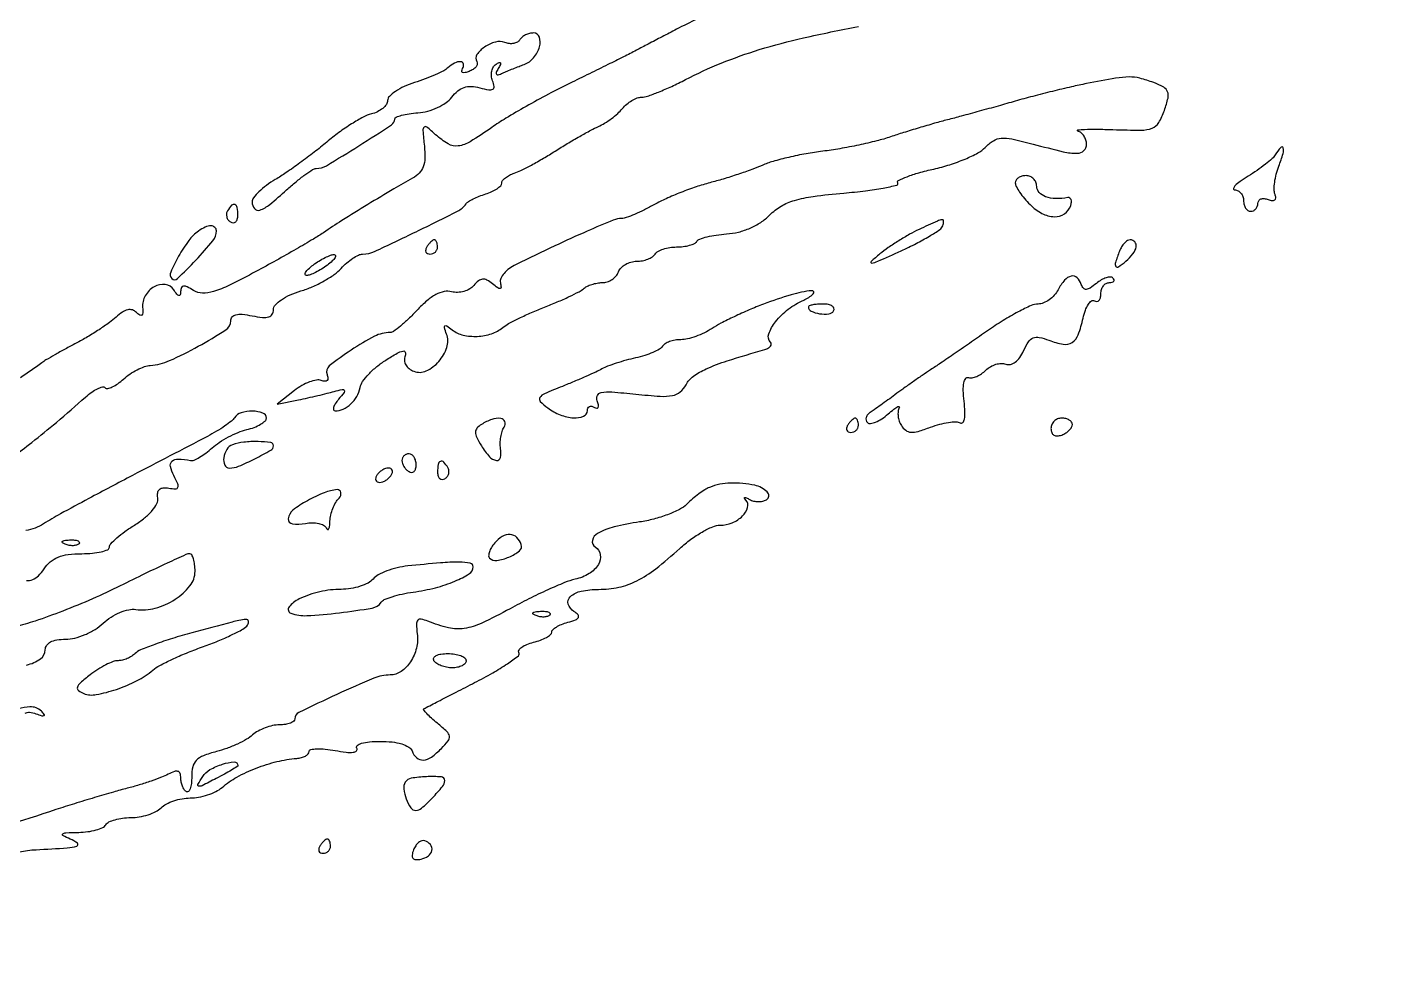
# Model space of a CAD drawing. Extents: x 0 to 4160, y 0 to 3120.
# Drawn here: x 1670.5 to 1862, y 1267.8 to 1397.8 of the extents above; entities that cross this region are included whole.
import ezdxf

# ---------------------------------------------------------------- set-up
doc = ezdxf.new("R2010")
doc.units = 0

msp = doc.modelspace()

# ---------------------------------------------------------------- linework, layer by layer
for points in [[(4159.499279, 606.274193, 0.000001), (4159.667734, 974.478125, 0.000057)], [(757.647081, 3119.740147, 0.000002), (520.492565, 3119.487217, 0.4139)], [(1964.75, 0.149832, 0.000016), (2717.930904, 0.232101, 0.000028), (3351.473438, 0.357111)], [(1767.355054, 1400.26875, 0.020921), (1761.5, 1397.515748, -0.000035), (1759.475738, 1396.458585, -0.000039), (1757.528125, 1395.441817, -0.000036), (1755.870012, 1394.5765, -0.00021), (1755, 1394.123013, -0.004725), (1754.060767, 1393.645174, -0.000513), (1751.884375, 1392.566476, -0.000629), (1749.290218, 1391.288096, -0.000508), (1746.5, 1389.920975, 0.008339), (1743.534155, 1388.409752, 0.006806), (1740.410614, 1386.697099, 0.006884), (1737.578526, 1385.041835, 0.017868), (1735.599962, 1383.75, -0.015572), (1732.579284, 1381.75791, -0.106519), (1730.908171, 1381.167462, -0.165087), (1729.494707, 1381.453731, -0.052176), (1727.732331, 1382.742237, 0.012624), (1726.490783, 1383.81007, 0.388998), (1726.116669, 1383.78876, 0.216227), (1725.951392, 1383.330334, 0.005685), (1726.15359, 1381.120369, -0.031338), (1726.221245, 1379.428009, -0.083143), (1725.995024, 1378.242822, -0.105702), (1725.439255, 1377.36638, -0.072865), (1724.5, 1376.652989, 0.0082), (1721.855845, 1375.137293, 0.003115), (1718.215321, 1372.939543, 0.003124), (1714.593335, 1370.690848, 0.007934), (1712, 1369.000206, -0.014532), (1710.60132, 1368.114459, -0.003336), (1708.187464, 1366.704051, -0.003445), (1705.382903, 1365.11598, -0.003355), (1702.531792, 1363.552371, -0.008971), (1698.829448, 1361.63908, -0.041312), (1696.585991, 1360.752206, -0.078103), (1695.025925, 1360.535547, -0.135916), (1693.781792, 1360.9042, 0.022359), (1692.89057, 1361.406858, 0.138306), (1692.379747, 1361.507197, 0.283847), (1692.09245, 1361.295933, 0.093125), (1691.984687, 1360.758474, -0.062021), (1691.920669, 1360.29083, -0.409457), (1691.736696, 1360.182146, -0.171196), (1691.451906, 1360.369861, -0.020353), (1691.013154, 1361, 0.224458), (1689.832789, 1361.742787, 0.16143), (1688.283478, 1361.428691, 0.133333), (1687.018631, 1360.164286, 0.15405), (1686.656667, 1358.504943, -0.029806), (1686.679982, 1357.761052, -0.222454), (1686.525321, 1357.453573, -0.323369), (1686.24248, 1357.441839, -0.050379), (1685.782961, 1357.817039, 0.120537), (1685.210365, 1358.164551, 0.132872), (1684.563707, 1358.191319, 0.093524), (1683.817228, 1357.86747, 0.037712), (1682.943743, 1357.173706, -0.030866), (1681.988951, 1356.393834, -0.011185), (1680.54487, 1355.404151, -0.011043), (1678.911624, 1354.388444, -0.012922), (1677.317449, 1353.5, 0.004208), (1675.782591, 1352.679337, 0.004796), (1674.327626, 1351.867372, 0.004361), (1673.105697, 1351.155802, 0.026769), (1672.5, 1350.750626, -0.01584), (1669.531487, 1348.669582, -0.006132)], [(1668.360797, 1337.528718, 0.009695), (1671.119642, 1339.604987, 0.009886), (1674.562618, 1342.413853, 0.005513), (1678.648378, 1345.962172, -0.027645), (1679.51474, 1346.64977, -0.042399), (1680.340596, 1347.134587, -0.051164), (1681.02052, 1347.378055, -0.262549), (1681.392247, 1347.274419, 0.254516), (1681.756238, 1347.167008, 0.056063), (1682.395789, 1347.38144, 0.045319), (1683.168741, 1347.830275, 0.029733), (1683.972339, 1348.474967, -0.035781), (1684.862296, 1349.171435, -0.030072), (1685.89435, 1349.779431, -0.031143), (1686.9085, 1350.220195, -0.06977), (1687.72847, 1350.393599, 0.087418), (1690.415006, 1351.060972, 0.022253), (1694.448092, 1353.071112, 0.015792), (1698.299928, 1355.371938, 0.255544), (1699, 1356.652255, -0.179769), (1699.199517, 1357.189247, -0.15902), (1699.712341, 1357.499386, -0.082449), (1700.617918, 1357.557417, -0.024221), (1702, 1357.35, 0.022937), (1703.462302, 1357.126707, 0.09703), (1704.340922, 1357.204042, 0.18778), (1704.818198, 1357.568743, 0.137628), (1705, 1358.216712, -0.190343), (1705.258728, 1358.871725, -0.055053), (1706.100005, 1359.592534, -0.045621), (1707.33351, 1360.278069, -0.031255), (1708.837198, 1360.833077, 0.030176), (1710.439604, 1361.4206, 0.024399), (1712.081194, 1362.235056, 0.025041), (1713.525148, 1363.139163, 0.056497), (1714.492185, 1363.991365, -0.02953), (1715.275211, 1364.7601, -0.031918), (1716.124178, 1365.409963, -0.03371), (1716.917201, 1365.866257, -0.114174), (1717.495265, 1366, 0.1093), (1719.163812, 1366.369154, 0.004107), (1724.982921, 1369.134921, 0.003847), (1730.787185, 1372.007706, 0.119647), (1732, 1373.0406, -0.097202), (1732.333895, 1373.351542, -0.021864), (1733.014063, 1373.73406, -0.021875), (1733.851976, 1374.113124, -0.019653), (1734.75, 1374.432606, 0.030983), (1735.611472, 1374.761245, 0.041819), (1736.339062, 1375.168208, 0.047854), (1736.850192, 1375.589376, 0.199058), (1737, 1375.950756, -0.169206), (1737.123253, 1376.30454, -0.057337), (1737.514062, 1376.695644, -0.049202), (1738.080276, 1377.060893, -0.039434), (1738.75, 1377.3407, 0.036061), (1739.676766, 1377.720586, 0.00854), (1741.160938, 1378.489844, 0.008745), (1742.840232, 1379.435255, 0.008523), (1744.5, 1380.446689, -0.006057), (1746.181136, 1381.48255, -0.005664), (1747.924572, 1382.501207, -0.00565), (1749.492705, 1383.370452, -0.01923), (1750.541097, 1383.885182, 0.033806), (1751.419739, 1384.348805, 0.021711), (1752.373706, 1384.996601, 0.021813), (1753.256322, 1385.715557, 0.03774), (1753.913542, 1386.395824, -0.0453), (1754.524718, 1387.009618, -0.040587), (1755.25831, 1387.528773, -0.042876), (1755.998603, 1387.885499, -0.091086), (1756.621923, 1388, 0.083897), (1757.419689, 1388.134809, 0.011774), (1758.989918, 1388.722889, 0.01317), (1760.829691, 1389.51865, 0.010849), (1762.749478, 1390.4609, -0.023331), (1767.777783, 1392.774979, -0.021851), (1773.109747, 1394.666877, -0.0187), (1779.303401, 1396.313683, -0.010235), (1787, 1397.889954, 0.005801)], [(1670.352454, 1320.21854, 0.109842), (1671.248869, 1320.372778, 0.100813), (1672.046913, 1320.907282, 0.048429), (1672.827861, 1321.867266, -0.069781), (1673.712354, 1322.864666, -0.080933), (1674.796626, 1323.521223, -0.065794), (1676.212617, 1323.885143, -0.03005), (1678.121972, 1324, 0.022339), (1679.608254, 1324.066438, 0.035817), (1680.860829, 1324.269792, 0.040589), (1681.762588, 1324.562314, 0.302769), (1682, 1324.918441, -0.192408), (1682.190397, 1325.394897, -0.022372), (1683.034584, 1326.206497, -0.02429), (1684.173, 1327.112889, -0.017568), (1685.521987, 1328.013589, 0.030669), (1686.932496, 1329.009727, 0.047818), (1687.997807, 1330.046398, 0.059367), (1688.646872, 1331.026646, 0.158603), (1688.771987, 1331.845148, -0.077082), (1688.765574, 1332.554531, -0.17923), (1689.016493, 1333.014366, -0.162081), (1689.528953, 1333.228149, -0.060678), (1690.316862, 1333.190809, 0.034346), (1691.272491, 1333.095023, 0.313243), (1691.604792, 1333.310789, 0.205509), (1691.596308, 1333.793055, 0.017109), (1691.031678, 1334.940809, -0.062846), (1690.542922, 1336.216536, -0.275539), (1690.769809, 1336.95684, -0.196976), (1691.638038, 1337.270525, -0.035175), (1693.386955, 1337.072769, 0.149516), (1693.860793, 1337.126982, 0.029361), (1694.634074, 1337.519252, 0.028774), (1695.512922, 1338.102221, 0.023228), (1696.386955, 1338.82311, -0.038745), (1697.395716, 1339.603863, -0.02398), (1698.687105, 1340.366186, -0.023996), (1700.043268, 1341.000229, -0.039307), (1701.25, 1341.387813, 0.031777), (1702.302987, 1341.708628, 0.044058), (1703.192188, 1342.135235, 0.051697), (1703.814479, 1342.597293, 0.210218), (1704, 1343.019052, 0.318058), (1703.502532, 1343.72198, 0.082464), (1702.057759, 1343.976652, 0.072725), (1700.455991, 1343.758649, 0.186301), (1699.539136, 1343.063324, -0.088363), (1699.125271, 1342.600715, -0.015547), (1698.181442, 1341.907345, -0.016422), (1697.009215, 1341.156542, -0.014108), (1695.730119, 1340.443408, 0.00044), (1685.249103, 1334.969924, 0.001964), (1679.113627, 1331.728164, 0.003069), (1675.131869, 1329.572812, 0.012574), (1672.758629, 1328.190477, -0.09185), (1670.2855, 1327.232982, -0.187403)], [(1669.366477, 1282.201911, -0.037686), (1671.712853, 1282.503536, 0.003114), (1676.090382, 1282.760965, 0.059573), (1677.431489, 1283.010513, 0.60181), (1677.504075, 1283.399848, 0.066539), (1676.5, 1284, -0.017465), (1675.476318, 1284.482909, -0.547298), (1675.454607, 1284.714308, -0.156206), (1675.879466, 1284.870796, -0.005245), (1677.690983, 1284.929715, 0.028545), (1678.957867, 1285.030132, 0.034451), (1680.126162, 1285.273104, 0.036867), (1681.053792, 1285.609219, 0.150087), (1681.5, 1286, -0.144456), (1681.930422, 1286.385421, -0.041055), (1682.779418, 1286.70625, -0.037679), (1683.843812, 1286.926357, -0.03216), (1684.987588, 1287, 0.04219), (1686.187132, 1287.101399, 0.03617), (1687.418117, 1287.403906, 0.037777), (1688.500532, 1287.847314, 0.080444), (1689.232143, 1288.375, -0.077523), (1689.954595, 1288.902484, -0.038189), (1691.005046, 1289.346094, -0.03672), (1692.190745, 1289.648646, -0.044136), (1693.336707, 1289.75, 0.046036), (1694.507645, 1289.85804, 0.033984), (1695.768791, 1290.182694, 0.034676), (1696.928327, 1290.658275, 0.062719), (1697.783136, 1291.223, -0.051717), (1699.87889, 1292.674561, -0.03282), (1702.572435, 1293.93211, -0.032247), (1705.485123, 1294.854571, -0.041816), (1708.25, 1295.29695, 0.04504), (1708.919766, 1295.408537, 0.06203), (1709.485938, 1295.634022, 0.078491), (1709.870167, 1295.931959, 0.190912), (1710, 1296.259599, -0.353799), (1710.226104, 1296.539138, -0.04257), (1711.070589, 1296.645668, -0.035667), (1712.247144, 1296.60929, -0.020811), (1713.644559, 1296.406903, 0.016306), (1715.165067, 1296.172688, 0.054803), (1716.17067, 1296.161898, 0.157581), (1716.629573, 1296.362093, 0.365148), (1716.680624, 1296.707743, -0.370747), (1716.742363, 1297.099017, -0.104098), (1717.331313, 1297.418299, -0.051552), (1718.443458, 1297.627936, -0.020828), (1719.988113, 1297.692308, -0.027782), (1721.621146, 1297.601501, -0.045969), (1722.972474, 1297.32339, -0.05799), (1723.951649, 1296.897001, -0.171102), (1724.420663, 1296.346154, 0.117273), (1725.082109, 1295.379084, 0.20822), (1725.980438, 1295.074535, 0.134197), (1727.13283, 1295.495866, 0.042045), (1728.549783, 1296.69264, 0.029948), (1729.489426, 1297.75213, 0.209492), (1729.6582, 1298.405917, 0.166364), (1729.308066, 1299.062213, 0.017587), (1727.979549, 1300.217644, -0.013626), (1727.139529, 1300.936616, -0.024402), (1726.496445, 1301.577844, -0.023764), (1726.070834, 1302.092967, -0.450289), (1726.108337, 1302.275004, -0.011483), (1726.408311, 1302.438283, -0.000143), (1728.353759, 1303.439302, -0.000421), (1730.605316, 1304.594618, -0.000276), (1733.202331, 1305.922621, 0.011671), (1735.736758, 1307.292349, 0.01955), (1737.790966, 1308.574278, 0.014458), (1739.327473, 1309.685007, 0.384855), (1739.411433, 1310.143305, -0.295162), (1739.418661, 1310.496732, -0.091455), (1739.809479, 1310.894267, -0.058817), (1740.520407, 1311.277146, -0.032665), (1741.459102, 1311.579091, 0.026948), (1742.432257, 1311.879896, 0.038457), (1743.253611, 1312.257129, 0.043237), (1743.837543, 1312.651362, 0.226386), (1744, 1312.991777, -0.209505), (1744.148891, 1313.33152, -0.047744), (1744.660938, 1313.720221, -0.041556), (1745.388436, 1314.090524, -0.03008), (1746.25, 1314.383343, 0.019763), (1747.357664, 1314.7345, 0.176588), (1747.743134, 1315.056611, 0.336539), (1747.698107, 1315.417463, 0.056279), (1747.121885, 1315.888171, -0.176835), (1746.326469, 1316.938337, -0.291666), (1746.612605, 1317.974626, -0.13358), (1748.153926, 1318.754113, -0.050701), (1750.572586, 1319, 0.05257), (1753.415254, 1319.299705, 0.064283), (1755.934458, 1320.186517, 0.049977), (1758.595383, 1321.879853, 0.018821), (1761.963533, 1324.741326, -0.026979), (1763.473727, 1325.982509, -0.028272), (1765.086132, 1327.033061, -0.029433), (1766.572849, 1327.773511, -0.100121), (1767.627555, 1327.991326, 0.097857), (1769.308718, 1328.330662, 0.094458), (1770.758359, 1329.285857, 0.128697), (1771.476012, 1330.47274, 0.261722), (1771.241324, 1331.502335, -0.045405), (1771.041006, 1331.768412, -0.524814), (1771.084951, 1331.868964, -0.16288), (1771.298639, 1331.840863, -0.01713), (1771.75, 1331.601308, 0.070826), (1772.310313, 1331.377009, 0.056152), (1772.957924, 1331.294203, 0.057413), (1773.590831, 1331.357521, 0.084995), (1774.106763, 1331.565983, 0.489584), (1774.222812, 1332.649856, 0.139252), (1772.46893, 1333.585751, 0.060416), (1769.069348, 1333.902024, 0.087752), (1766.125, 1333.296053, 0.047083), (1765.472883, 1332.963054, 0.017577), (1764.624299, 1332.380796, 0.017234), (1763.738217, 1331.677368, 0.019989), (1762.947082, 1330.947082, -0.078837), (1761.925743, 1330.205455, -0.027435), (1760.257285, 1329.468668, -0.026453), (1758.300408, 1328.845934, -0.027858), (1756.322082, 1328.445938, 0.023553), (1752.764443, 1327.758431, 0.068888), (1750.445229, 1326.84405, 0.209102), (1749.712922, 1325.871539, 0.323191), (1750.098383, 1324.939196, -0.216527), (1750.820357, 1323.862659, -0.181708), (1750.551461, 1322.502749, -0.118009), (1749.244792, 1321.207116, -0.079691), (1747.29282, 1320.41118, 0.039522), (1745.814982, 1319.942452, 0.0096), (1743.460226, 1318.932028, 0.009785), (1740.796779, 1317.664742, 0.009597), (1738.167525, 1316.286317, -0.015318), (1734.186578, 1314.256962, -0.072422), (1731.742847, 1313.511178, -0.096576), (1729.538466, 1313.601482, -0.038986), (1726.659883, 1314.528116, 0.043403), (1725.694002, 1314.829666, 0.274964), (1725.22524, 1314.673903, 0.191148), (1725.031951, 1314.119711, 0.02204), (1725.147708, 1312.780595, -0.093153), (1725.035782, 1310.764874, -0.08493), (1724.20386, 1308.854411, -0.09407), (1722.880581, 1307.483538, -0.155095), (1721.359229, 1307, 0.098761), (1719.071418, 1306.543655, 0.009708), (1713.899076, 1304.275996, 0.005375), (1708.571508, 1301.74606, 0.286661), (1708, 1300.831137, -0.233443), (1707.842723, 1300.512631, -0.072092), (1707.362193, 1300.244147, -0.055023), (1706.66029, 1300.060692, -0.036445), (1705.828741, 1300, 0.054372), (1704.881931, 1299.896735, 0.035889), (1703.831534, 1299.584402, 0.035988), (1702.84162, 1299.12715, 0.056567), (1702.078741, 1298.585197, -0.054537), (1701.2317, 1297.978281, -0.020765), (1699.93563, 1297.317912, -0.020273), (1698.455785, 1296.711056, -0.023394), (1697, 1296.257781, 0.027524), (1695.167346, 1295.670527, 0.107052), (1694.175572, 1295.022974, 0.13915), (1693.680707, 1294.122602, 0.059814), (1693.533619, 1292.747298, -0.028535), (1693.491105, 1291.784202, -0.060027), (1693.327174, 1291.054816, -0.115114), (1693.077771, 1290.66589, -0.343906), (1692.783619, 1290.633731, -0.107492), (1692.483177, 1290.923742, -0.051017), (1692.230188, 1291.401548, -0.047258), (1692.058077, 1291.977123, -0.049068), (1692, 1292.567491, 0.076586), (1691.902697, 1293.199015, 0.250527), (1691.610337, 1293.484843, 0.163238), (1691.097933, 1293.464094, 0.032246), (1690.25, 1293.076688, -0.031416), (1689.312691, 1292.646565, -0.009478), (1687.839062, 1292.111223, -0.009456), (1686.159765, 1291.572204, -0.010145), (1684.5, 1291.110366, 0.007063), (1682.54862, 1290.580318, 0.002888), (1679.9125, 1289.807626, 0.002857), (1677.090053, 1288.944982, 0.00365), (1674.5, 1288.116361, -0.003857), (1659.886664, 1283.447878, -0.064276)], [(1670.390139, 1308.384812, 0.08847), (1672.326734, 1309.248727, 0.248618), (1673, 1310.519052, -0.152433), (1673.196542, 1311.148754, -0.122371), (1673.731782, 1311.620273, -0.08286), (1674.621958, 1311.90868, -0.03701), (1675.853977, 1312, 0.063666), (1677.125464, 1312.162559, 0.037248), (1678.580839, 1312.65908, 0.036589), (1679.990135, 1313.386316, 0.04991), (1681.12798, 1314.25, -0.044978), (1682.221429, 1315.097076, -0.042161), (1683.471965, 1315.755998, -0.04493), (1684.69804, 1316.149922, -0.091261), (1685.706318, 1316.189319, 0.103558), (1688.427586, 1316.362122, 0.075629), (1691.200292, 1317.602891, 0.08153), (1693.285734, 1319.485928, 0.170025), (1694, 1321.52568, 0.028713), (1693.945557, 1322.47295, 0.045205), (1693.779687, 1323.270023, 0.057001), (1693.538768, 1323.825246, 0.271866), (1693.25, 1323.98929, 0.103203), (1692.719708, 1323.870731, 0.001872), (1690.076563, 1322.660518, 0.004561), (1687.003356, 1321.20528, 0.00302), (1683.5, 1319.48085, -0.012917), (1679.632701, 1317.671468, -0.010911), (1675.454687, 1315.954284, -0.011056), (1671.574611, 1314.555399, -0.0299), (1668.75, 1313.791483, 0.010806)], [(1670.162027, 1301.626644, -0.161492), (1670.808948, 1301.775818, -0.067668), (1671.690345, 1301.570635, 0.012872), (1672.51196, 1301.281748, 0.185746), (1672.815051, 1301.298417, 0.483), (1672.859431, 1301.473216, 0.032426), (1672.469892, 1301.920862, 0.224758), (1670.847165, 1302.508973, 0.042781), (1667.672201, 1301.931287, 0.043248)]]:
    msp.add_lwpolyline(points, format="xyb")
for points in [[(1739.526992, 1396.043674, -0.127958), (1739.189531, 1395.721202, -0.080917), (1738.67461, 1395.535178, -0.071976), (1738.065469, 1395.509891, -0.066144), (1737.45524, 1395.65555, 0.15898), (1736.116929, 1395.723978, 0.082471), (1734.578835, 1395.0208, 0.097), (1733.523258, 1393.962326, 0.294118), (1733.505267, 1392.991478, -0.19045), (1733.566944, 1392.647026, -0.115205), (1733.392365, 1392.264964, -0.083495), (1732.99855, 1391.900884, -0.053344), (1732.442319, 1391.616239, -0.03668), (1731.865572, 1391.442194, -0.156144), (1731.511481, 1391.474161, -0.32884), (1731.392792, 1391.674168, -0.113925), (1731.507079, 1392.011454, 0.188595), (1731.62324, 1392.647053, 0.344101), (1731.247229, 1392.974141, 0.135982), (1730.38424, 1392.783695, 0.064892), (1729.45, 1392.120802, -0.069245), (1728.857107, 1391.707793, -0.013492), (1727.6775, 1391.147852, -0.014096), (1726.255324, 1390.566553, -0.012631), (1724.75, 1390.04325, 0.029797), (1723.314136, 1389.488179, 0.040479), (1722.101562, 1388.810913, 0.045892), (1721.246717, 1388.11679, 0.201947), (1721, 1387.530856, -0.150383), (1720.832288, 1386.985851, -0.070637), (1720.331185, 1386.434953, -0.060394), (1719.594085, 1385.96144, -0.051162), (1718.723182, 1385.645371, 0.061444), (1717.585273, 1385.205799, 0.017606), (1715.948056, 1384.25403, 0.017436), (1714.161429, 1383.040479, 0.017708), (1712.473182, 1381.711347, -0.010578), (1710.714393, 1380.285593, -0.007827), (1708.712435, 1378.781341, -0.007917), (1706.776038, 1377.419571, -0.017586), (1705.25, 1376.458776, 0.02739), (1704.005816, 1375.640959, 0.034354), (1702.954688, 1374.74668, 0.03672), (1702.208235, 1373.902033, 0.164037), (1702, 1373.284392, 0.17827), (1702.335824, 1372.37243, 0.310939), (1703.081365, 1372.17234, 0.086243), (1704.471852, 1372.955205, 0.013827), (1706.838857, 1375, -0.012249), (1708.160478, 1376.149017, -0.016492), (1709.414693, 1377.11875, -0.013572), (1710.491, 1377.852012, -0.143704), (1710.995273, 1378, 0.135663), (1712.430645, 1378.396755, 0.005769), (1716.958092, 1381.178138, 0.003882), (1721.563857, 1384.131571, 0.253435), (1722, 1384.936768, -0.307015), (1722.177696, 1385.198883, -0.028888), (1722.954688, 1385.457676, -0.029179), (1724.004369, 1385.676378, -0.018355), (1725.25, 1385.814414, 0.048361), (1726.617675, 1386.049617, 0.041319), (1727.992276, 1386.550681, 0.043131), (1729.185865, 1387.231466, 0.077851), (1730, 1388.005173, -0.05554), (1730.832379, 1388.869742, -0.092838), (1731.711622, 1389.359541, -0.091977), (1732.714475, 1389.500528, -0.053662), (1733.91867, 1389.317312, 0.019234), (1735.186223, 1389.034195, 0.173095), (1735.739025, 1389.124261, 0.313333), (1735.924743, 1389.499852, 0.054637), (1735.712344, 1390.307235, -0.069853), (1735.556726, 1390.981187, -0.073705), (1735.597248, 1391.659184, -0.081497), (1735.821099, 1392.237219, -0.121876), (1736.198182, 1392.622483, -0.034333), (1736.643552, 1392.857149, -0.39342), (1736.814973, 1392.797791, -0.24384), (1736.817196, 1392.562922, -0.021177), (1736.515313, 1392.024777, 0.030924), (1736.213318, 1391.460969, 0.300497), (1736.252846, 1391.20617, 0.292579), (1736.505262, 1391.137994, 0.029945), (1737.110804, 1391.369625, -0.007171), (1737.761609, 1391.653162, -0.00376), (1738.578828, 1391.988141, -0.003739), (1739.421787, 1392.318994, -0.005729), (1740.157546, 1392.591811, 0.135283), (1741.465494, 1393.510944, 0.10056), (1742.298439, 1395.076848, 0.154708), (1742.273499, 1396.419882, 0.321774), (1741.465397, 1397, 0.063155), (1740.906172, 1396.929081, 0.051554), (1740.340203, 1396.719079, 0.053374), (1739.852227, 1396.409757, 0.086618)], [(1819, 1389.902305, 0.008116), (1816.884472, 1389.453514, 0.003986), (1814.20625, 1388.817248, 0.003954), (1811.43403, 1388.111967, 0.005741), (1809, 1387.442222, -0.001635), (1806.601795, 1386.761105, -0.001204), (1803.940625, 1386.021606, -0.001216), (1801.42035, 1385.334384, -0.002717), (1799.5, 1384.826941, 0.005901), (1797.679308, 1384.333407, 0.003408), (1795.5, 1383.698882, 0.003405), (1793.321194, 1383.032169, 0.005702), (1791.5, 1382.438403, -0.019905), (1789.577493, 1381.871475, -0.009422), (1787.059375, 1381.286881, -0.009321), (1784.39808, 1380.773321, -0.013013), (1782, 1380.42078, 0.014838), (1779.674318, 1380.070207, 0.012482), (1777.234375, 1379.564799, 0.012668), (1775.029184, 1378.991024, 0.033692), (1773.5, 1378.437605, -0.01602), (1772.045262, 1377.852241, -0.007312), (1770.111253, 1377.17702, -0.007232), (1768.051251, 1376.524376, -0.009883), (1766.176605, 1376.000331, 0.018466), (1764.269509, 1375.431751, 0.011972), (1762.107708, 1374.641116, 0.01204), (1760.030704, 1373.766299, 0.022263), (1758.396189, 1372.941693, -0.012643), (1756.990538, 1372.198294, -0.014988), (1755.625764, 1371.570372, -0.013869), (1754.452362, 1371.110516, -0.086658), (1753.819497, 1371, 0.098245), (1752.64251, 1370.766479, 0.004802), (1748.967314, 1369.206875, 0.007197), (1744.429135, 1367.15119, 0.004099), (1739, 1364.542551, 0.044932), (1738.066053, 1363.975175, 0.056413), (1737.324387, 1363.286414, 0.067352), (1736.870542, 1362.586329, 0.168454), (1736.806424, 1361.988729, -0.037144), (1736.902834, 1361.362022, -0.399279), (1736.755237, 1361.180018, -0.193574), (1736.428668, 1361.264372, -0.014383), (1735.689103, 1361.843059, 0.048917), (1734.926706, 1362.359031, 0.147229), (1734.318286, 1362.485442, 0.148607), (1733.744732, 1362.254655, 0.050157), (1733.095911, 1361.615566, -0.088352), (1732.503374, 1361.114627, -0.061519), (1731.695689, 1360.770574, -0.060089), (1730.806107, 1360.627216, -0.074015), (1729.971398, 1360.717731, 0.114138), (1728.927055, 1360.747487, 0.073272), (1727.78118, 1360.335572, 0.054974), (1726.515648, 1359.46752, 0.027103), (1725.106955, 1358.114496, -0.013547), (1723.930714, 1356.921801, -0.018421), (1722.802877, 1355.915699, -0.01549), (1721.827563, 1355.157819, -0.159557), (1721.34879, 1355.002778, 0.120716), (1719.180214, 1354.478989, 0.027028), (1715.87577, 1352.53705, 0.02137), (1712.826009, 1350.322367, 0.327338), (1712.501859, 1349.138659, -0.062041), (1712.63309, 1348.605816, -0.221492), (1712.525968, 1348.280817, -0.232465), (1712.214149, 1348.163574, -0.067411), (1711.699659, 1348.28501, 0.137414), (1711.023158, 1348.348304, 0.04499), (1710.049019, 1348.078967, 0.040873), (1708.969013, 1347.568716, 0.036135), (1707.938319, 1346.87066), (1705.5, 1344.948619), (1708.5, 1345.567254, 0.003795), (1709.794408, 1345.844435, 0.002915), (1711.203946, 1346.16611, 0.002947), (1712.518846, 1346.48245, 0.006998), (1713.492158, 1346.737191, -0.011295), (1714.648959, 1347.029357, -0.32983), (1714.912116, 1346.914234, -0.301995), (1714.892539, 1346.615081, -0.010201), (1714.119713, 1345.644246, 0.029473), (1713.656069, 1345.013389, 0.070479), (1713.412243, 1344.487495, 0.162118), (1713.421512, 1344.156847, 0.320019), (1713.627555, 1344.015313, 0.102542), (1714.780399, 1344.275435, 0.081675), (1715.842788, 1344.985648, 0.077412), (1716.668377, 1346.04063, 0.077342), (1717.134318, 1347.297052, -0.104887), (1717.495319, 1348.128192, -0.034001), (1718.349712, 1349.170292, -0.032184), (1719.484413, 1350.23105, -0.031108), (1720.75832, 1351.150521, -0.010779), (1722.33031, 1352.095891, -0.076902), (1723.156758, 1352.413, -0.384318), (1723.463562, 1352.236947, -0.17228), (1723.450849, 1351.732512, 0.110711), (1723.356979, 1351.093626, 0.111231), (1723.545152, 1350.477007, 0.099457), (1724.004358, 1349.9492, 0.072657), (1724.683772, 1349.567853, 0.202727), (1726.410103, 1349.625924, 0.104913), (1728.168977, 1350.942932, 0.100166), (1729.298964, 1352.919472, 0.171149), (1729.262632, 1354.798867, -0.014315), (1728.956709, 1355.692839, -0.322501), (1729.03851, 1355.937342, -0.318057), (1729.298143, 1355.939451, -0.014103), (1730.062769, 1355.374943, 0.109903), (1731.589851, 1354.646233, 0.06879), (1733.570751, 1354.469582, 0.067365), (1735.573289, 1354.840087, 0.09363), (1737.166573, 1355.719192, -0.048889), (1737.958184, 1356.252904, -0.010537), (1739.430181, 1357.008854, -0.010904), (1741.179424, 1357.814381, -0.01022), (1743, 1358.561258, 0.008521), (1744.79256, 1359.289534, 0.01014), (1746.457187, 1360.03936, 0.009051), (1747.831725, 1360.723126, 0.062573), (1748.45, 1361.150383, -0.06937), (1748.935519, 1361.476279, -0.035418), (1749.61826, 1361.750425, -0.034359), (1750.375111, 1361.937513, -0.043438), (1751.093011, 1362, 0.080708), (1751.783244, 1362.112144, 0.065612), (1752.457784, 1362.440625, 0.066547), (1753.015075, 1362.926559, 0.088829), (1753.361626, 1363.5, -0.101733), (1753.728615, 1364.073593, -0.066794), (1754.34753, 1364.559375, -0.063277), (1755.112558, 1364.887964, -0.069939), (1755.909598, 1365, 0.046173), (1756.70992, 1365.074064, 0.045996), (1757.48413, 1365.29375, 0.049989), (1758.121961, 1365.61639, 0.112729), (1758.5, 1366, -0.128561), (1758.903211, 1366.384387, -0.04604), (1759.636189, 1366.70625, -0.041947), (1760.542916, 1366.926129, -0.038534), (1761.5, 1367, 0.030675), (1762.447674, 1367.058195, 0.036558), (1763.325846, 1367.232322, 0.039634), (1764.024504, 1367.485813, 0.148564), (1764.370759, 1367.790884, -0.170258), (1764.76905, 1368.112926, -0.024337), (1765.788905, 1368.421704, -0.025358), (1767.077636, 1368.675735, -0.019171), (1768.5121, 1368.827753, 0.043932), (1770.194454, 1369.090716, 0.042191), (1771.828918, 1369.645434, 0.043032), (1773.315162, 1370.452617, 0.050506), (1774.556831, 1371.465922, -0.062476), (1776.162313, 1372.713511, -0.061806), (1778.031907, 1373.531355, -0.039921), (1780.670078, 1374.091206, -0.010575), (1784.954783, 1374.556457, 0.008855), (1787.994006, 1374.875895, 0.015796), (1790.477926, 1375.261521, 0.010935), (1792.384684, 1375.662909, 0.512699), (1792.514828, 1375.976008, -0.442681), (1792.613796, 1376.320273, -0.022208), (1793.81585, 1376.846957, -0.023722), (1795.491772, 1377.404412, -0.01338), (1797.569749, 1377.928196, 0.022017), (1799.801322, 1378.531865, 0.022394), (1801.958303, 1379.326561, 0.02286), (1803.763843, 1380.184288, 0.080333), (1804.785197, 1380.959964, -0.060593), (1805.92953, 1381.902137, -0.125325), (1807.022023, 1382.262265, -0.071924), (1808.532972, 1382.149445, -0.010754), (1811.5, 1381.424503, 0.006935), (1815.72096, 1380.358955, 0.058156), (1817.670507, 1380.129365, 0.193322), (1818.610611, 1380.505822, 0.204787), (1819, 1381.416667, 0.081151), (1818.906357, 1381.989837, 0.068328), (1818.632812, 1382.541483, 0.06974), (1818.227774, 1382.988622, 0.09254), (1817.75, 1383.256467, -0.785031), (1817.762457, 1383.399796, -0.028233), (1818.686162, 1383.489263, -0.013415), (1820.397418, 1383.511981, -0.005684), (1822.692255, 1383.454775, 0.008275), (1826.632954, 1383.376966, 0.09059), (1828.185547, 1383.655471, 0.172136), (1829.106632, 1384.42989, 0.048871), (1829.903942, 1386.154292, 0.02404), (1830.41064, 1387.868789, 0.153539), (1830.35211, 1388.762307, 0.176922), (1829.798133, 1389.393511, 0.034245), (1828.396587, 1390.039318, 0.027828), (1826.458777, 1390.655097, 0.066753), (1824.965249, 1390.83326, 0.039626), (1823.068162, 1390.654808, 0.004952)], [(1845.449907, 1379.918948, -0.072673), (1844.99987, 1379.383197, -0.015128), (1844.055406, 1378.592862, -0.015584), (1842.892322, 1377.735245, -0.014159), (1841.64089, 1376.922686, 0.016524), (1840.516463, 1376.185009, 0.044806), (1839.789824, 1375.568971, 0.148826), (1839.593183, 1375.193599, 0.469215), (1839.75, 1375.003738, -0.11913), (1840.226777, 1374.886995, -0.100336), (1840.632812, 1374.560473, -0.091929), (1840.905491, 1374.073186, -0.081889), (1841, 1373.5, 0.064853), (1841.074694, 1372.926543, 0.082425), (1841.29375, 1372.440625, 0.098894), (1841.618646, 1372.115568, 0.148195), (1842, 1372, 0.109914), (1842.381499, 1372.08489, 0.099889), (1842.70625, 1372.325178, 0.095054), (1842.924054, 1372.684342, 0.089132), (1843, 1373.106989, -0.151743), (1843.116734, 1373.482776, -0.15244), (1843.425665, 1373.725457, -0.115401), (1843.894795, 1373.788475, -0.067641), (1844.449072, 1373.657916, 0.052137), (1845.029175, 1373.502212, 0.203317), (1845.38199, 1373.589719, 0.252812), (1845.516684, 1373.882434, 0.075751), (1845.408258, 1374.378479, -0.094671), (1845.287722, 1375.049912, -0.030337), (1845.360745, 1376.065126, -0.029034), (1845.58167, 1377.210705, -0.028698), (1845.934435, 1378.327551, 0.016224), (1846.538747, 1380.08681, 0.149596), (1846.539895, 1380.883771, 0.593407), (1846.202265, 1380.953665, 0.037577)], [(1809, 1376, 0.122477), (1809.128215, 1375.484428, 0.026291), (1809.605561, 1374.688189, 0.025977), (1810.27234, 1373.801119, 0.022226), (1811.061484, 1372.938516, 0.074614), (1812.737479, 1371.699898, 0.115486), (1814.470269, 1371.243498, 0.153707), (1815.890627, 1371.647995, 0.168289), (1816.760884, 1372.78125, 0.055845), (1816.863132, 1373.261327, 0.113344), (1816.81433, 1373.642167, 0.175587), (1816.627986, 1373.863042, 0.176274), (1816.34375, 1373.912829, -0.049249), (1814.652041, 1373.782064, -0.082448), (1813.253402, 1374.04496, -0.116745), (1812.338004, 1374.648314, -0.19118), (1812, 1375.5, 0.099038), (1811.885486, 1376.072457, 0.097945), (1811.559375, 1376.559375, 0.097945), (1811.072457, 1376.885486, 0.099038), (1810.5, 1377, 0.064853), (1809.926543, 1376.925306, 0.082425), (1809.440625, 1376.70625, 0.098894), (1809.115568, 1376.381354, 0.148195)], [(1698.542705, 1372.069098, 0.108373), (1698.401101, 1371.665803, 0.099685), (1698.434921, 1371.22714, 0.095498), (1698.639411, 1370.820631, 0.090427), (1698.983688, 1370.510081, 0.136093), (1699.36964, 1370.397824, 0.190788), (1699.701458, 1370.524436, 0.140899), (1699.925389, 1370.890269, 0.067432), (1700, 1371.440983, 0.039415), (1699.914842, 1372.519563, 0.25701), (1699.592818, 1372.933879, 0.315493), (1699.13314, 1372.838655, 0.050477)], [(1694.476902, 1369.234687, 0.078501), (1693.123676, 1367.897461, 0.030875), (1691.698751, 1365.688672, 0.024076), (1690.584256, 1363.456413, 0.309423), (1690.747367, 1362.585967, 0.408329), (1691.56433, 1362.577742, 0.013041), (1694.11719, 1365.161146, 0.0164), (1696.504645, 1367.880085, 0.172853), (1696.997654, 1369.25, 0.213231), (1696.775732, 1369.750922, 0.187052), (1696.237325, 1369.955892, 0.104738), (1695.417165, 1369.77697, 0.049858)], [(1795.5, 1369.450932, 0.019522), (1794.169854, 1368.772239, 0.011787), (1792.646875, 1367.870838, 0.0118), (1791.174014, 1366.902513, 0.020226), (1790, 1366.018077, 0.01572), (1788.771281, 1364.945784, 0.736529), (1788.86681, 1364.746913, 0.067653), (1789.717089, 1364.993038, 0.002166), (1792.991471, 1366.459985, 0.012222), (1795.119889, 1367.48805, 0.016958), (1796.970245, 1368.518996, 0.013492), (1798.429919, 1369.452993, 0.164676), (1798.824805, 1369.974414, 0.067666), (1798.949952, 1370.637196, 0.47643), (1798.738334, 1370.827747, 0.067224), (1798.085339, 1370.632592, 0.002028)], [(1726.5, 1367, 0.082592), (1726.343488, 1366.6179, 0.161196), (1726.3746, 1366.29375, 0.182303), (1726.586039, 1366.078288, 0.108972), (1726.940983, 1366, 0.093332), (1727.345238, 1366.076123, 0.09642), (1727.688914, 1366.29375, 0.099167), (1727.918938, 1366.618444, 0.105053), (1728, 1367, 0.042167), (1727.967655, 1367.382849, 0.061769), (1727.870461, 1367.70625, 0.081139), (1727.727648, 1367.92554, 0.210953), (1727.559017, 1368, 0.151918), (1727.34829, 1367.934461, 0.038439), (1727.066025, 1367.70625, 0.035638), (1726.768994, 1367.382774, 0.029505)], [(1823.606989, 1366.418213, 0.011554), (1823.028392, 1364.799553, 0.224183), (1823.090894, 1364.285016, 0.425932), (1823.45477, 1364.20992, 0.022736), (1824.5, 1365, 0.05453), (1825.489188, 1366.02193, 0.115644), (1825.945598, 1367.017369, 0.232619), (1825.766045, 1367.699252, 0.217383), (1825.106989, 1368, 0.144282), (1824.720929, 1367.886229, 0.059761), (1824.297997, 1367.53535, 0.052351), (1823.905323, 1367.023355, 0.045844)], [(1712.55887, 1364.468197, -0.022398), (1711.742315, 1363.906233, -0.023749), (1710.894198, 1363.431283, -0.024227), (1710.129393, 1363.094722, -0.091785), (1709.617741, 1363, -0.344492), (1709.434312, 1363.143397, -0.206301), (1709.481698, 1363.431283, -0.065258), (1709.879145, 1363.902802, -0.02314), (1710.55887, 1364.468197, -0.022398), (1711.375426, 1365.03016, -0.023749), (1712.223543, 1365.50511, -0.024227), (1712.988347, 1365.841671, -0.091785), (1713.5, 1365.936393, -0.344492), (1713.683429, 1365.792996, -0.206301), (1713.636043, 1365.50511, -0.065258), (1713.238596, 1365.033591, -0.02314)], [(1815, 1361, -0.060783), (1814.462184, 1360.235095, -0.05407), (1813.736405, 1359.5875, -0.057218), (1812.941643, 1359.146913, -0.098284), (1812.201468, 1359, 0.106435), (1811.2282, 1358.790447, 0.015641), (1809.406881, 1357.898438, 0.017065), (1807.293074, 1356.685826, 0.013913), (1805.114766, 1355.25, -0.001308), (1802.870466, 1353.688132, -0.001209), (1800.55829, 1352.096246, -0.001206), (1798.492284, 1350.688503, -0.004036), (1797.128114, 1349.779775, 0.004795), (1795.949571, 1348.992115, 0.002938), (1794.574558, 1348.042057, 0.002945), (1793.224291, 1347.085431, 0.005241), (1792.1257, 1346.279775, -0.003019), (1791.136248, 1345.54737, -0.002917), (1790.126684, 1344.818468, -0.002882), (1789.230418, 1344.18705, -0.010685), (1788.654661, 1343.804373, 0.076974), (1788.289448, 1343.484779, 0.108904), (1788.090093, 1343.103082, 0.12887), (1788.08702, 1342.720748, 0.135089), (1788.27283, 1342.393837, 0.237022), (1788.699567, 1342.252447, 0.061679), (1789.417529, 1342.450153, 0.049096), (1790.27941, 1342.909898, 0.032994), (1791.165763, 1343.589464, -0.012003), (1791.968086, 1344.25987, -0.042558), (1792.526007, 1344.631005, -0.304551), (1792.707817, 1344.614721, -0.36915), (1792.737877, 1344.452254, 0.103263), (1792.570885, 1343.945821, 0.056586), (1792.571104, 1343.289732, 0.052886), (1792.725986, 1342.594044, 0.057273), (1793.020992, 1341.966034, 0.092378), (1793.630373, 1341.295706, 0.148967), (1794.348643, 1341.031077, 0.086758), (1795.374539, 1341.150458, 0.018001), (1797.101551, 1341.732229, -0.02464), (1798.395193, 1342.148978, -0.029897), (1799.643093, 1342.405329, -0.030923), (1800.69263, 1342.490534, -0.144175), (1801.271881, 1342.331968, 0.366745), (1801.63034, 1342.385943, 0.135599), (1801.8694, 1342.882402, 0.055003), (1801.940243, 1343.902796, 0.018912), (1801.824148, 1345.380583, -0.02049), (1801.710488, 1346.888274, -0.054655), (1801.791112, 1347.962256, -0.109356), (1802.044379, 1348.558002, -0.329372), (1802.43988, 1348.686707, 0.127702), (1802.939035, 1348.652851, 0.05461), (1803.583664, 1348.849027, 0.049152), (1804.261866, 1349.22196, 0.046137), (1804.87001, 1349.727153, -0.06391), (1805.50512, 1350.217781, -0.05864), (1806.261877, 1350.549356, -0.062479), (1807.020524, 1350.680378, -0.103525), (1807.659359, 1350.577222, 0.151605), (1808.304169, 1350.534933, 0.102093), (1808.976897, 1350.850746, 0.07795), (1809.616427, 1351.506574, 0.047462), (1810.157622, 1352.446598, -0.036675), (1810.844775, 1353.701902, -0.152066), (1811.500718, 1354.248606, -0.153003), (1812.348619, 1354.324562, -0.03727), (1813.711119, 1353.919733, 0.048806), (1815.722103, 1353.372289, 0.18776), (1816.968197, 1353.628709, 0.162153), (1817.824256, 1354.697894, 0.034372), (1818.504435, 1357.020194, -0.031763), (1818.822857, 1358.12875, -0.058193), (1819.239213, 1358.970233, -0.092108), (1819.680289, 1359.434842, -0.304208), (1820.081372, 1359.449709, 0.156421), (1820.429624, 1359.363287, 0.19137), (1820.730153, 1359.506702, 0.127871), (1820.93332, 1359.884846, 0.059736), (1821, 1360.440983, -0.073205), (1821.087689, 1361.036707, -0.087759), (1821.342708, 1361.542039, -0.10055), (1821.721763, 1361.879855, -0.132648), (1822.166667, 1362, 0.055671), (1822.569834, 1362.045029, 0.167549), (1822.80189, 1362.188735, 0.255643), (1822.840858, 1362.398411, 0.117684), (1822.690833, 1362.642501, 0.207314), (1822.322642, 1362.788095, 0.069921), (1821.741573, 1362.68722, 0.055462), (1821.054454, 1362.378462, 0.039269), (1820.361545, 1361.892501, -0.024085), (1819.489622, 1361.240659, -0.132336), (1818.939078, 1361.05168, -0.241202), (1818.549777, 1361.218965, -0.091989), (1818.254045, 1361.75, 0.119854), (1817.657823, 1362.694198, 0.25415), (1816.849543, 1362.918971, 0.161929), (1815.917662, 1362.350706, 0.052732)], [(1773.692904, 1358.982415, 0.010436), (1771.675921, 1358.16717, 0.008987), (1769.590624, 1357.228523, 0.009082), (1767.729219, 1356.308389, 0.025701), (1766.478087, 1355.577599, -0.032463), (1765.411284, 1354.973657, -0.026206), (1764.197136, 1354.46342, -0.026935), (1763.022414, 1354.11085, -0.0595), (1762.0942, 1354, 0.042699), (1761.29593, 1353.931705, 0.044289), (1760.530953, 1353.72885, 0.048433), (1759.906299, 1353.431315, 0.119541), (1759.547549, 1353.076937, -0.127219), (1759.128977, 1352.675789, -0.026059), (1758.202968, 1352.218196, -0.025878), (1757.040446, 1351.787095, -0.021794), (1755.771356, 1351.449781, 0.013272), (1754.431613, 1351.118021, 0.011794), (1753.057057, 1350.703528, 0.011925), (1751.838, 1350.271876, 0.035256), (1751.032823, 1349.89807, -0.01804), (1750.188283, 1349.47008, -0.004481), (1748.775267, 1348.832247, -0.004575), (1747.143816, 1348.1311, -0.004577), (1745.5, 1347.460011, 0.007359), (1742.996681, 1346.421744, 0.142287), (1742.355538, 1345.891986, 0.357519), (1742.405282, 1345.335491, 0.039623), (1743.44113, 1344.434786, 0.066229), (1745.201605, 1343.463282, 0.076271), (1747.072212, 1343.045482, 0.113329), (1748.466335, 1343.267891, 0.305752), (1749, 1344.059017, -0.107279), (1749.077206, 1344.41471, -0.18139), (1749.290385, 1344.62748, -0.162559), (1749.610882, 1344.660692, -0.083829), (1749.988546, 1344.507079, 0.114042), (1750.325856, 1344.39287, 0.329), (1750.525801, 1344.511726, 0.155947), (1750.557572, 1344.866242, 0.036613), (1750.383216, 1345.443739, -0.20391), (1750.409914, 1346.187188, -0.24576), (1750.959393, 1346.605449, -0.061665), (1752.416126, 1346.671756, -0.006614), (1755.789149, 1346.36425, 0.009513), (1759.231819, 1346.070508, 0.063056), (1760.950275, 1346.173485, 0.128909), (1762.011544, 1346.675966, 0.095488), (1762.833173, 1347.688281, -0.113228), (1763.865542, 1348.872752, -0.051883), (1765.649339, 1349.90533, -0.028422), (1768.608673, 1351.033559, -0.006019), (1773.893128, 1352.641449, 0.051523), (1774.383288, 1352.840806, 0.106008), (1774.698441, 1353.106508, 0.172803), (1774.791682, 1353.390841, 0.192333), (1774.678312, 1353.655022, -0.292774), (1774.425788, 1354.807146, -0.078839), (1775.385376, 1356.517791, -0.062315), (1777.161945, 1358.267437, -0.060822), (1779.328737, 1359.542239, 0.087669), (1780.682168, 1360.439049, 0.714103), (1780.483911, 1360.871856, 0.047769), (1777.585951, 1360.301066, 0.018328)], [(1780, 1358.606989, 0.291414), (1780.381399, 1358.008169, 0.069655), (1781.563391, 1357.645818, 0.0667), (1782.844913, 1357.613548, 0.231296), (1783.526992, 1358.043674, 0.214542), (1783.57458, 1358.405148, 0.177225), (1783.339579, 1358.719079, 0.099152), (1782.806756, 1358.931736, 0.045552), (1782.059017, 1359, 0.017964), (1781.269748, 1358.971635, 0.029198), (1780.604836, 1358.884553, 0.029196), (1780.112513, 1358.760424, 0.327354)], [(1734.15783, 1342.118706, 0.070815), (1733.52631, 1341.57995, 0.181954), (1733.316483, 1341.027754, 0.11824), (1733.486342, 1340.309492, 0.022664), (1734.148377, 1339.134019, 0.039223), (1735.287366, 1337.593497, 0.180397), (1736.24611, 1337.071246, 0.396513), (1736.812475, 1337.469763, 0.091678), (1736.837817, 1338.75, -0.047028), (1736.785126, 1339.511684, -0.03476), (1736.864805, 1340.353125, -0.035473), (1737.05416, 1341.144636, -0.063705), (1737.333975, 1341.75, 0.230669), (1737.416915, 1342.523589, 0.284478), (1736.858881, 1342.965587, 0.114554), (1735.60803, 1342.824213, 0.05612)], [(1785.5, 1342, 0.082592), (1785.343488, 1341.6179, 0.161196), (1785.3746, 1341.29375, 0.182303), (1785.586039, 1341.078288, 0.108972), (1785.940983, 1341, 0.093332), (1786.345238, 1341.076123, 0.09642), (1786.688914, 1341.29375, 0.099167), (1786.918938, 1341.618444, 0.105053), (1787, 1342, 0.042167), (1786.967655, 1342.382849, 0.061769), (1786.870461, 1342.70625, 0.081139), (1786.727648, 1342.92554, 0.210953), (1786.559017, 1343, 0.151918), (1786.34829, 1342.934461, 0.038439), (1786.066025, 1342.70625, 0.035638), (1785.768994, 1342.382774, 0.029505)], [(1814, 1341.531385, 0.094119), (1814.106211, 1340.972145, 0.166113), (1814.407358, 1340.617923, 0.151899), (1814.885039, 1340.503306, 0.075244), (1815.5, 1340.638374, 0.048303), (1816.073796, 1340.924763, 0.053891), (1816.559375, 1341.307216, 0.061199), (1816.891374, 1341.723081, 0.13875), (1817, 1342.106989, 0.164455), (1816.884842, 1342.447641, 0.095748), (1816.559375, 1342.737678, 0.076852), (1816.073715, 1342.933678, 0.057609), (1815.5, 1343, 0.096899), (1814.927495, 1342.887999, 0.097416), (1814.440625, 1342.568594, 0.098432), (1814.114629, 1342.091819, 0.10122)], [(1699.25, 1339.27193, 0.1722), (1698.444808, 1338.622781, 0.104059), (1698.027195, 1337.456532, 0.135437), (1698.1656, 1336.420065, 0.300813), (1698.800635, 1336, 0.099213), (1700.115626, 1336.263522, 0.017967), (1702.389494, 1337.310458, 0.012143), (1704.62866, 1338.509696, 0.266645), (1704.992198, 1339.125, 0.37917), (1704.606621, 1339.571456, 0.02701), (1702.831954, 1339.712997, 0.033001), (1700.849718, 1339.632877, 0.057834)], [(1723, 1337.059017, 0.089642), (1723.073302, 1336.653442, 0.053229), (1723.29375, 1336.2129, 0.051032), (1723.617485, 1335.806203, 0.06081), (1724, 1335.5, 0.139169), (1724.379648, 1335.392057, 0.191142), (1724.70625, 1335.521475, 0.138808), (1724.926733, 1335.889346, 0.066118), (1725, 1336.440983, 0.062283), (1724.925455, 1337.037096, 0.080552), (1724.70625, 1337.542039, 0.097988), (1724.381379, 1337.879982, 0.153634), (1724, 1338, 0.092995), (1723.618268, 1337.928382, 0.096318), (1723.29375, 1337.723586, 0.099231), (1723.076556, 1337.418051, 0.105429)], [(1719.5, 1335, 0.076764), (1719.338175, 1334.617617, 0.154201), (1719.357263, 1334.29375, 0.186277), (1719.550471, 1334.079239, 0.117858), (1719.881966, 1334, 0.085235), (1720.310186, 1334.073533, 0.053414), (1720.769763, 1334.29375, 0.051777), (1721.189439, 1334.617474, 0.064269), (1721.5, 1335, 0.076764), (1721.661825, 1335.382383, 0.154201), (1721.642737, 1335.70625, 0.186277), (1721.449529, 1335.920761, 0.117858), (1721.118034, 1336, 0.085235), (1720.689814, 1335.926467, 0.053414), (1720.230237, 1335.70625, 0.051777), (1719.810561, 1335.382526, 0.064269)], [(1728, 1335.440983, 0.067432), (1728.074611, 1334.890269, 0.140899), (1728.298542, 1334.524436, 0.190788), (1728.63036, 1334.397824, 0.136093), (1729.016312, 1334.510081, 0.090427), (1729.360589, 1334.820631, 0.095498), (1729.565079, 1335.22714, 0.099685), (1729.598899, 1335.665803, 0.108373), (1729.457295, 1336.069098, 0.050477), (1728.86686, 1336.838655, 0.315493), (1728.407182, 1336.933879, 0.25701), (1728.085158, 1336.519563, 0.039415)], [(1709.75, 1331.428025, 0.04298), (1707.720183, 1330.089489, 0.206053), (1707.075731, 1328.897075, 0.403048), (1707.650487, 1328.182227, 0.079222), (1709.465114, 1328.238082, -0.044077), (1710.442076, 1328.336881, -0.056618), (1711.340032, 1328.246399, -0.06832), (1712.032442, 1327.993673, -0.174993), (1712.386166, 1327.604659, 0.148228), (1712.564192, 1327.387083, 0.436601), (1712.731364, 1327.426681, 0.098353), (1712.862356, 1327.823521, 0.021068), (1712.921053, 1328.55, -0.048172), (1713.039403, 1329.422892, -0.035985), (1713.329309, 1330.350312, -0.036782), (1713.734309, 1331.192075, -0.065952), (1714.2, 1331.8, 0.243458), (1714.447229, 1332.577754, 0.389113), (1713.933474, 1332.975474, 0.07519), (1712.117587, 1332.5436, 0.028378)], [(1677.729167, 1325.395833, -0.126455), (1677.402231, 1325.202593, -0.060344), (1676.916927, 1325.123424, -0.05415), (1676.359369, 1325.160852, -0.051402), (1675.8125, 1325.316886, -0.054073), (1675.395823, 1325.538436, -0.470617), (1675.37858, 1325.720685, -0.168741), (1675.670344, 1325.862007, -0.018894), (1676.416667, 1325.921053, -0.028489), (1677.112848, 1325.910055, -0.077125), (1677.592839, 1325.799335, -0.208169), (1677.77538, 1325.614691, -0.296942)], [(1736.007585, 1325.509139, 0.037437), (1735.55423, 1324.87126, 0.053554), (1735.261293, 1324.242578, 0.067459), (1735.157187, 1323.713597, 0.214451), (1735.282139, 1323.384528, 0.238132), (1736.30549, 1323.047848, 0.062749), (1738.015156, 1323.530313, 0.066385), (1739.478635, 1324.393611, 0.316752), (1739.742547, 1325.272359, 0.120734), (1739.111488, 1326.27433, 0.17813), (1738.170237, 1326.690016, 0.152515), (1737.068417, 1326.421098, 0.084195)], [(1723.826112, 1322.276069, 0.031902), (1722.331768, 1322.021203, 0.031738), (1720.879352, 1321.578013, 0.033427), (1719.665509, 1321.026525, 0.096496), (1718.953667, 1320.444172, -0.100585), (1718.264248, 1319.889424, -0.041035), (1717.148607, 1319.424226, -0.038465), (1715.82904, 1319.106698, -0.039833), (1714.491862, 1319, 0.056465), (1711.490566, 1318.659979, 0.053893), (1708.591121, 1317.656137, 0.1171), (1707.187263, 1316.534478, 0.504174), (1707.428021, 1315.665994, 0.106082), (1709.66948, 1315.315681, 0.01585), (1714.240856, 1315.719174, 0.01181), (1718.847739, 1316.384143, 0.208369), (1720.080915, 1317.188261, -0.148798), (1720.532076, 1317.5631, -0.022697), (1721.642418, 1317.971487, -0.023714), (1723.037743, 1318.342138, -0.018557), (1724.580915, 1318.615163, 0.028138), (1727.701268, 1319.229073, 0.037242), (1730.444493, 1320.153317, 0.03982), (1732.46424, 1321.202312, 0.258587), (1733, 1322.16898, 0.36202), (1732.589073, 1322.662145, 0.042464), (1731.054127, 1322.810807, 0.024164), (1728.422892, 1322.714339, 0.005045)], [(1693.561741, 1312.912338, 0.00912), (1690.830676, 1312.115059, 0.011893), (1688.364396, 1311.281134, 0.009583), (1686.348174, 1310.501405, 0.099633), (1685.611741, 1310.011741, -0.057906), (1685.122451, 1309.624325, -0.038939), (1684.488219, 1309.297199, -0.039076), (1683.814811, 1309.073858, -0.060606), (1683.207729, 1309, 0.091698), (1682.505019, 1308.870034, 0.02588), (1681.482665, 1308.416521, 0.025159), (1680.359253, 1307.773937, 0.024164), (1679.290272, 1307.013688, 0.013072), (1677.926499, 1305.882008, 0.131728), (1677.519108, 1305.273619, 0.320639), (1677.656249, 1304.818153, 0.072968), (1678.400503, 1304.399807, 0.13917), (1680.159138, 1304.241376, 0.035011), (1682.969109, 1304.979003, 0.036137), (1685.869962, 1306.201866, 0.057919), (1688.104447, 1307.687958, -0.053615), (1689.049238, 1308.328072, -0.012497), (1690.765115, 1309.185385, -0.012749), (1692.800517, 1310.076978, -0.012193), (1694.908988, 1310.877805, 0.011572), (1696.983855, 1311.662924, 0.013436), (1698.918033, 1312.507623, 0.012497), (1700.509579, 1313.303343, 0.074333), (1701.254541, 1313.854541, 0.212811), (1701.49684, 1314.486673, 0.434433), (1701.132251, 1314.792391, 0.033884), (1699.197295, 1314.421035, 0.00211)], [(1743.729167, 1315.395833, -0.126455), (1743.402231, 1315.202593, -0.060344), (1742.916927, 1315.123424, -0.05415), (1742.359369, 1315.160852, -0.051402), (1741.8125, 1315.316886, -0.054073), (1741.395823, 1315.538436, -0.470617), (1741.37858, 1315.720685, -0.168741), (1741.670344, 1315.862007, -0.018894), (1742.416667, 1315.921053, -0.028489), (1743.112848, 1315.910055, -0.077125), (1743.592839, 1315.799335, -0.208169), (1743.77538, 1315.614691, -0.296942)], [(1732, 1309, -0.186414), (1731.852535, 1308.618213, -0.089706), (1731.429836, 1308.29375, -0.069539), (1730.801778, 1308.073784, -0.049547), (1730.059017, 1308, -0.046881), (1729.270704, 1308.074077, -0.046318), (1728.50665, 1308.29375, -0.050262), (1727.876024, 1308.616444, -0.111412), (1727.5, 1309, -0.253782), (1727.478234, 1309.384801, -0.1651), (1727.794783, 1309.712684, -0.083483), (1728.479336, 1309.931329, -0.035659), (1729.440983, 1310, -0.037227), (1730.420991, 1309.926934, -0.055981), (1731.248289, 1309.70625, -0.073461), (1731.813779, 1309.383082, -0.230178)], [(1700, 1294.311394, -0.258226), (1699.919026, 1294.165061, -0.004381), (1699.108115, 1293.666534, -0.009979), (1698.127616, 1293.101887, -0.006322), (1696.963797, 1292.481279, -0.00343), (1694.980308, 1291.472762, -0.151141), (1694.525593, 1291.397737, -0.525833), (1694.413541, 1291.620471, -0.014039), (1695.07052, 1292.741313, -0.125157), (1696.096334, 1293.723215, -0.051586), (1697.872198, 1294.498082, -0.061651), (1699.480692, 1294.799435, -0.432509)], [(1723.478518, 1291.965242, 0.171591), (1723.271912, 1291.013205, 0.057467), (1723.616683, 1289.610295, 0.058465), (1724.247456, 1288.376437, 0.250399), (1724.952001, 1288, 0.184918), (1725.75984, 1288.309346, 0.018217), (1727.284558, 1289.781442, 0.018599), (1728.696047, 1291.360787, 0.174783), (1729, 1292.203741, 0.393999), (1728.530634, 1292.706919, 0.028176), (1726.442813, 1292.734414, 0.029121), (1724.305315, 1292.516939, 0.217747)], [(1711.5, 1283, 0.082592), (1711.343488, 1282.6179, 0.161196), (1711.3746, 1282.29375, 0.182303), (1711.586039, 1282.078288, 0.108972), (1711.940983, 1282, 0.093332), (1712.345238, 1282.076123, 0.09642), (1712.688914, 1282.29375, 0.099167), (1712.918938, 1282.618444, 0.105053), (1713, 1283, 0.042167), (1712.967655, 1283.382849, 0.061769), (1712.870461, 1283.70625, 0.081139), (1712.727648, 1283.92554, 0.210953), (1712.559017, 1284, 0.151918), (1712.34829, 1283.934461, 0.038439), (1712.066025, 1283.70625, 0.035638), (1711.768994, 1283.382774, 0.029505)], [(1724.626714, 1282.469615, 0.051426), (1724.429366, 1281.738508, 0.214675), (1724.544671, 1281.308606, 0.219039), (1724.940322, 1281.115257, 0.053436), (1725.682394, 1281.177351, 0.11016), (1726.709928, 1281.62357, 0.188455), (1727.206881, 1282.400373, 0.22322), (1727.007089, 1283.207527, 0.142747), (1726.198207, 1283.767264, 0.16457), (1725.787707, 1283.765431, 0.090133), (1725.343966, 1283.516951, 0.07296), (1724.93439, 1283.063765, 0.055764)]]:
    msp.add_lwpolyline(points, format="xyb", close=True)

doc.saveas('drawing.dxf')
